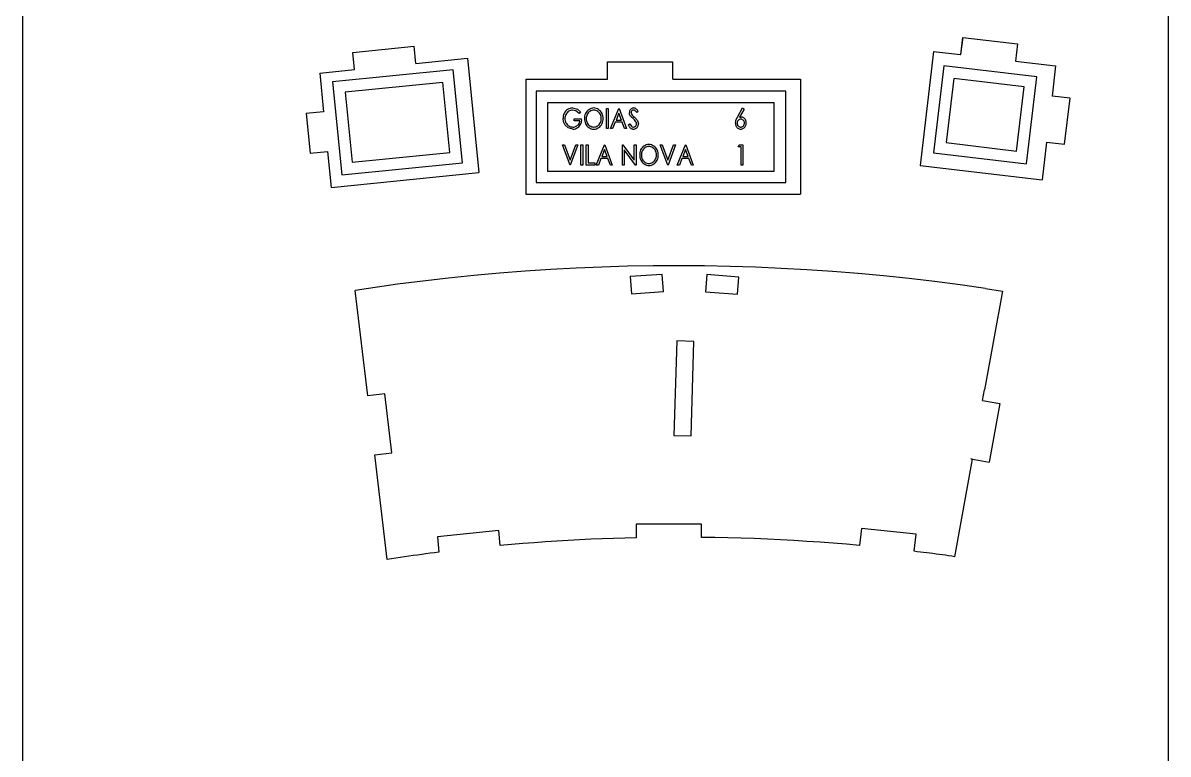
# Model space of a CAD drawing. Extents: x -27280 to 27280, y -16671 to 16671.
# Drawn here: x -12307 to -9916, y -12328 to -10802 of the extents above; entities that cross this region are included whole.
import ezdxf

# ---------------------------------------------------------------- set-up
doc = ezdxf.new("R2010")
doc.units = 0
doc.header["$MEASUREMENT"] = 0
doc.layers.get('0').update_dxf_attribs({"linetype": 'CONTINUOUS'})

msp = doc.modelspace()

# ---------------------------------------------------------------- linework, layer by layer
for p, q in [((-12306.9, -15291.6), (-12306.9, -9297.1)), ((-9916.2, -9297.1), (-9916.2, -15291.6)), ((-11618.4, -10863.2), (-11490.4, -10850.4)), ((-11486.9, -10886.3), (-11490.4, -10850.4)), ((-10345, -10832), (-10349.3, -10867.8)), ((-10348.8, -10867.8), (-10344.6, -10832.1)), ((-10345, -10832), (-10344.6, -10832.1)), ((-10344.6, -10832.1), (-10230.8, -10845.6)), ((-10230.8, -10845.6), (-10235, -10881.3)), ((-11614.8, -10899.1), (-11618.4, -10863.2)), ((-11486.9, -10886.3), (-11378.9, -10875.4)), ((-11378.9, -10875.4), (-11355, -11114.3)), ((-10405.6, -10861.1), (-10433.9, -11099.4)), ((-10405.6, -10861.1), (-10349.3, -10867.8)), ((-10349.3, -10867.8), (-10348.8, -10867.8)), ((-11687.2, -10906.3), (-11614.8, -10899.1)), ((-11408.7, -10899.8), (-11660.6, -10925)), ((-11389.3, -11093.8), (-11408.7, -10899.8)), ((-11086.8, -10919), (-11086.8, -10883)), ((-11086.8, -10883), (-10950.2, -10883)), ((-10950.2, -10919), (-10950.2, -10883)), ((-10384.6, -10891.2), (-10406.2, -11072.7)), ((-10190.1, -10914.3), (-10384.6, -10891.2)), ((-10235, -10881.3), (-10151, -10891.3)), ((-10151, -10891.3), (-10158.5, -10954.5)), ((-11687.2, -10906.3), (-11679.1, -10987.3)), ((-11660.6, -10925), (-11641.1, -11119)), ((-11256.9, -10919), (-11256.9, -11159)), ((-11256.9, -10919), (-11086.8, -10919)), ((-10950.2, -10919), (-10683.9, -10919)), ((-10683.9, -10919), (-10683.9, -11159)), ((-10363.6, -10917.9), (-10379.5, -11051.7)), ((-10216.7, -10935.3), (-10363.6, -10917.9)), ((-10211.6, -11095.9), (-10190.1, -10914.3)), ((-11430.2, -10926.1), (-11634.3, -10946.5)), ((-11634.3, -10946.5), (-11619.7, -11092.7)), ((-11415.5, -11072.3), (-11430.2, -10926.1)), ((-10714.4, -10944.4), (-11235.7, -10944.4)), ((-11235.7, -10944.4), (-11235.7, -11135)), ((-10714.4, -11135), (-10714.4, -10944.4)), ((-10232.6, -11069.2), (-10216.7, -10935.3)), ((-11211.7, -10968.4), (-11211.7, -11111)), ((-10738.4, -10968.4), (-11211.7, -10968.4)), ((-10738.4, -11111), (-10738.4, -10968.4)), ((-10120.7, -10959), (-10158.5, -10954.5)), ((-10132.1, -11054.9), (-10120.7, -10959)), ((-11679.1, -10987.3), (-11715.6, -10991)), ((-11715.6, -10991), (-11707.4, -11073.4)), ((-11178.9, -10995.9), (-11179.2, -10998.6)), ((-11178.1, -10993.2), (-11178.9, -10995.9)), ((-11177.1, -10990.7), (-11178.1, -10993.2)), ((-11175.7, -10988.3), (-11177.1, -10990.7)), ((-11173.9, -10986.1), (-11175.7, -10988.3)), ((-11175, -10996.8), (-11175.4, -10999)), ((-11174.4, -10994.7), (-11175, -10996.8)), ((-11173.5, -10992.7), (-11174.4, -10994.7)), ((-11172, -10984.2), (-11173.9, -10986.1)), ((-11172.3, -10990.8), (-11173.5, -10992.7)), ((-11170.9, -10989.1), (-11172.3, -10990.8)), ((-11169.7, -10982.6), (-11172, -10984.2)), ((-11169.3, -10987.6), (-11170.9, -10989.1)), ((-11167.3, -10981.2), (-11169.7, -10982.6)), ((-11167.5, -10986.3), (-11169.3, -10987.6)), ((-11165.6, -10985.2), (-11167.5, -10986.3)), ((-11164.7, -10980.2), (-11167.3, -10981.2)), ((-11163.5, -10984.4), (-11165.6, -10985.2)), ((-11162, -10979.6), (-11164.7, -10980.2)), ((-11161.4, -10983.9), (-11163.5, -10984.4)), ((-11159.3, -10979.3), (-11162, -10979.6)), ((-11159.2, -10983.6), (-11161.4, -10983.9)), ((-11159.3, -10979.3), (-11149, -10982.1)), ((-11152.4, -10985.3), (-11159.2, -10983.6)), ((-11145.4, -10990.6), (-11152.4, -10985.3)), ((-11149, -10982.1), (-11142.6, -10987.6)), ((-11142.6, -10987.6), (-11145.4, -10990.6)), ((-11134.2, -10996.2), (-11134.6, -10998.9)), ((-11133.6, -10993.5), (-11134.2, -10996.2)), ((-11132.6, -10991), (-11133.6, -10993.5)), ((-11131.2, -10988.6), (-11132.6, -10991)), ((-11129.6, -10986.5), (-11131.2, -10988.6)), ((-11130.5, -10997.2), (-11130.8, -10999.4)), ((-11129.9, -10995.1), (-11130.5, -10997.2)), ((-11129.1, -10993.1), (-11129.9, -10995.1)), ((-11127.7, -10984.5), (-11129.6, -10986.5)), ((-11128, -10991.2), (-11129.1, -10993.1)), ((-11126.7, -10989.4), (-11128, -10991.2)), ((-11125.5, -10982.9), (-11127.7, -10984.5)), ((-11125.1, -10987.9), (-11126.7, -10989.4)), ((-11123.2, -10981.5), (-11125.5, -10982.9)), ((-11123.4, -10986.5), (-11125.1, -10987.9)), ((-11121.5, -10985.4), (-11123.4, -10986.5)), ((-11120.7, -10980.4), (-11123.2, -10981.5)), ((-11119.5, -10984.5), (-11121.5, -10985.4)), ((-11118.1, -10979.7), (-11120.7, -10980.4)), ((-11117.4, -10984), (-11119.5, -10984.5)), ((-11115.4, -10979.3), (-11118.1, -10979.7)), ((-11115.2, -10983.6), (-11117.4, -10984)), ((-11112.7, -10979.6), (-11115.4, -10979.3)), ((-11113, -10983.9), (-11115.2, -10983.6)), ((-11110.9, -10984.5), (-11113, -10983.9)), ((-11110, -10980.3), (-11112.7, -10979.6)), ((-11108.9, -10985.3), (-11110.9, -10984.5)), ((-11107.5, -10981.3), (-11110, -10980.3)), ((-11107, -10986.4), (-11108.9, -10985.3)), ((-11105.1, -10982.7), (-11107.5, -10981.3)), ((-11105.2, -10987.7), (-11107, -10986.4)), ((-11103.7, -10989.2), (-11105.2, -10987.7)), ((-11102.9, -10984.3), (-11105.1, -10982.7)), ((-11102.3, -10991), (-11103.7, -10989.2)), ((-11100.9, -10986.2), (-11102.9, -10984.3)), ((-11101.2, -10992.9), (-11102.3, -10991)), ((-11100.4, -10994.9), (-11101.2, -10992.9)), ((-11099.3, -10988.4), (-11100.9, -10986.2)), ((-11099.8, -10997), (-11100.4, -10994.9)), ((-11099.5, -10999.2), (-11099.8, -10997)), ((-11097.9, -10990.8), (-11099.3, -10988.4)), ((-11096.8, -10993.3), (-11097.9, -10990.8)), ((-11096.1, -10995.9), (-11096.8, -10993.3)), ((-11095.8, -10998.7), (-11096.1, -10995.9)), ((-11088.8, -11022.4), (-11088.8, -10980.4)), ((-11088.8, -10980.4), (-11085, -10980.4)), ((-11085, -10980.4), (-11085, -11022.4)), ((-11080.1, -11022.4), (-11062.9, -10980.4)), ((-11062.8, -10990.3), (-11068.7, -11004.6)), ((-11062.9, -10980.4), (-11062.4, -10980.4)), ((-11057.5, -11004.6), (-11062.8, -10990.3)), ((-11062.4, -10980.4), (-11046.8, -11022.4)), ((-11040.7, -10986.7), (-11040.8, -10987.9)), ((-11040.8, -10987.9), (-11040.8, -10989.1)), ((-11040.5, -10992.1), (-11040.8, -10989.1)), ((-11040.4, -10985.5), (-11040.7, -10986.7)), ((-11038.9, -10995.5), (-11040.5, -10992.1)), ((-11039.9, -10984.4), (-11040.4, -10985.5)), ((-11039.3, -10983.3), (-11039.9, -10984.4)), ((-11038.5, -10982.4), (-11039.3, -10983.3)), ((-11036.6, -10998.2), (-11038.9, -10995.5)), ((-11037.6, -10981.5), (-11038.5, -10982.4)), ((-11036.7, -10980.8), (-11037.6, -10981.5)), ((-11037, -10987.6), (-11037.1, -10988.3)), ((-11037.1, -10988.3), (-11037.1, -10989)), ((-11037.1, -10989), (-11036.3, -10992.2)), ((-11036.8, -10987), (-11037, -10987.6)), ((-11036.5, -10986.3), (-11036.8, -10987)), ((-11035.6, -10980.2), (-11036.7, -10980.8)), ((-11036.2, -10985.8), (-11036.5, -10986.3)), ((-11036.3, -10992.2), (-11034.8, -10994.4)), ((-11035.7, -10985.2), (-11036.2, -10985.8)), ((-11035.2, -10984.8), (-11035.7, -10985.2)), ((-11034.4, -10979.7), (-11035.6, -10980.2)), ((-11034.7, -10984.4), (-11035.2, -10984.8)), ((-11034.8, -10994.4), (-11032.2, -10996.8)), ((-11034.1, -10984.1), (-11034.7, -10984.4)), ((-11033.3, -10979.5), (-11034.4, -10979.7)), ((-11033.5, -10983.8), (-11034.1, -10984.1)), ((-11032.8, -10983.7), (-11033.5, -10983.8)), ((-11032, -10979.3), (-11033.3, -10979.5)), ((-11032.1, -10983.6), (-11032.8, -10983.7)), ((-11032.2, -10996.8), (-11030.1, -10998.6)), ((-11030.2, -10984), (-11032.1, -10983.6)), ((-11031, -10979.5), (-11032, -10979.3)), ((-11030, -10979.7), (-11031, -10979.5)), ((-11028.5, -10985.1), (-11030.2, -10984)), ((-11029, -10980), (-11030, -10979.7)), ((-11028.1, -10980.5), (-11029, -10980)), ((-11025.5, -10989), (-11028.5, -10985.1)), ((-11027.1, -10981), (-11028.1, -10980.5)), ((-11026.3, -10981.5), (-11027.1, -10981)), ((-11025.5, -10982.2), (-11026.3, -10981.5)), ((-11024.7, -10982.9), (-11025.5, -10982.2)), ((-11022.5, -10986.4), (-11025.5, -10989)), ((-11024.1, -10983.7), (-11024.7, -10982.9)), ((-11023.5, -10984.6), (-11024.1, -10983.7)), ((-11023, -10985.5), (-11023.5, -10984.6)), ((-11022.5, -10986.4), (-11023, -10985.5)), ((-10815.4, -10998.5), (-10804.5, -10979.3)), ((-10801.3, -10981.8), (-10811, -10998.7)), ((-10804.5, -10979.3), (-10801.3, -10981.8)), ((-11179.2, -10998.6), (-11179.2, -11001.4)), ((-11178.4, -11008), (-11179.2, -11001.4)), ((-11174.7, -11015.5), (-11178.4, -11008)), ((-11175.4, -10999), (-11175.5, -11001.2)), ((-11175.5, -11001.2), (-11175.4, -11003.5)), ((-11175.4, -11003.5), (-11175, -11005.8)), ((-11175, -11005.8), (-11174.3, -11008)), ((-11168.7, -11021), (-11174.7, -11015.5)), ((-11174.3, -11008), (-11173.4, -11010)), ((-11173.4, -11010), (-11172.2, -11012)), ((-11172.2, -11012), (-11170.7, -11013.8)), ((-11170.7, -11013.8), (-11169, -11015.3)), ((-11169, -11015.3), (-11167.2, -11016.6)), ((-11158.7, -11023.5), (-11168.7, -11021)), ((-11167.2, -11016.6), (-11165.1, -11017.7)), ((-11165.1, -11017.7), (-11163, -11018.5)), ((-11163, -11018.5), (-11160.8, -11019)), ((-11160.8, -11019), (-11158.5, -11019.2)), ((-11158.5, -11019.2), (-11156.7, -11019.1)), ((-11156.7, -11019.1), (-11155, -11018.8)), ((-11156.1, -11006.3), (-11156.1, -11001.9)), ((-11156.1, -11001.9), (-11140.5, -11001.9)), ((-11144.2, -11006.3), (-11156.1, -11006.3)), ((-11155, -11018.8), (-11153.3, -11018.3)), ((-11153.3, -11018.3), (-11151.7, -11017.5)), ((-11151.7, -11017.5), (-11150.2, -11016.6)), ((-11151, -11021.6), (-11148.7, -11020.3)), ((-11150.2, -11016.6), (-11148.8, -11015.5)), ((-11148.8, -11015.5), (-11147.6, -11014.3)), ((-11148.7, -11020.3), (-11146.6, -11018.7)), ((-11147.6, -11014.3), (-11146.5, -11012.8)), ((-11146.6, -11018.7), (-11144.8, -11016.8)), ((-11146.5, -11012.8), (-11145.6, -11011.3)), ((-11145.6, -11011.3), (-11145, -11009.7)), ((-11145, -11009.7), (-11144.5, -11008)), ((-11144.8, -11016.8), (-11143.2, -11014.7)), ((-11144.5, -11008), (-11144.2, -11006.3)), ((-11143.2, -11014.7), (-11141.9, -11012.3)), ((-11141.9, -11012.3), (-11141, -11009.8)), ((-11141, -11009.8), (-11140.5, -11007.2)), ((-11140.3, -11004.6), (-11140.5, -11001.9)), ((-11140.5, -11007.2), (-11140.3, -11004.6)), ((-11134.6, -10998.9), (-11134.5, -11001.6)), ((-11134.5, -11001.6), (-11134.5, -11004.3)), ((-11134.5, -11004.3), (-11134.1, -11007)), ((-11134.1, -11007), (-11133.4, -11009.6)), ((-11133.4, -11009.6), (-11132.4, -11012.1)), ((-11132.4, -11012.1), (-11131, -11014.4)), ((-11131, -11014.4), (-11129.4, -11016.6)), ((-11130.8, -10999.4), (-11130.8, -11001.6)), ((-11130.8, -11001.6), (-11130.8, -11003.8)), ((-11130.8, -11003.8), (-11130.5, -11005.9)), ((-11130.5, -11005.9), (-11129.9, -11008)), ((-11129.9, -11008), (-11129.1, -11010)), ((-11129.4, -11016.6), (-11127.4, -11018.5)), ((-11129.1, -11010), (-11128, -11011.9)), ((-11128, -11011.9), (-11126.7, -11013.6)), ((-11127.4, -11018.5), (-11125.3, -11020.1)), ((-11126.7, -11013.6), (-11125.1, -11015.2)), ((-11125.3, -11020.1), (-11122.9, -11021.5)), ((-11125.1, -11015.2), (-11123.4, -11016.5)), ((-11123.4, -11016.5), (-11121.5, -11017.6)), ((-11121.5, -11017.6), (-11119.5, -11018.4)), ((-11119.5, -11018.4), (-11117.4, -11018.9)), ((-11117.4, -11018.9), (-11115.2, -11019.2)), ((-11115.2, -11019.2), (-11113, -11018.9)), ((-11113, -11018.9), (-11110.9, -11018.4)), ((-11110.9, -11018.4), (-11108.9, -11017.5)), ((-11108.9, -11017.5), (-11107, -11016.4)), ((-11107.2, -11021.4), (-11104.9, -11020.1)), ((-11107, -11016.4), (-11105.2, -11015.1)), ((-11105.2, -11015.1), (-11103.7, -11013.6)), ((-11104.9, -11020.1), (-11102.7, -11018.4)), ((-11103.7, -11013.6), (-11102.3, -11011.8)), ((-11102.7, -11018.4), (-11100.8, -11016.5)), ((-11102.3, -11011.8), (-11101.2, -11009.9)), ((-11101.2, -11009.9), (-11100.4, -11007.9)), ((-11100.8, -11016.5), (-11099.1, -11014.3)), ((-11100.4, -11007.9), (-11099.8, -11005.8)), ((-11099.8, -11005.8), (-11099.5, -11003.6)), ((-11099.5, -11001.4), (-11099.5, -10999.2)), ((-11099.5, -11003.6), (-11099.5, -11001.4)), ((-11099.1, -11014.3), (-11097.8, -11012)), ((-11097.8, -11012), (-11096.7, -11009.5)), ((-11096.7, -11009.5), (-11096.1, -11006.8)), ((-11096.1, -11006.8), (-11095.7, -11004.1)), ((-11095.8, -11001.4), (-11095.8, -10998.7)), ((-11095.7, -11004.1), (-11095.8, -11001.4)), ((-11070.5, -11008.9), (-11076, -11022.4)), ((-11055.8, -11008.9), (-11070.5, -11008.9)), ((-11068.7, -11004.6), (-11057.5, -11004.6)), ((-11050.8, -11022.4), (-11055.8, -11008.9)), ((-11043, -11014.3), (-11039.9, -11012.2)), ((-11043, -11014.3), (-11042.6, -11015.5)), ((-11042.6, -11015.5), (-11042.1, -11016.7)), ((-11042.1, -11016.7), (-11041.5, -11017.8)), ((-11041.5, -11017.8), (-11040.8, -11018.8)), ((-11040.8, -11018.8), (-11040, -11019.8)), ((-11040, -11019.8), (-11039, -11020.6)), ((-11039.9, -11012.2), (-11036.6, -11017.2)), ((-11039, -11020.6), (-11038, -11021.4)), ((-11033.2, -11001.2), (-11036.6, -10998.2)), ((-11036.6, -11017.2), (-11034.7, -11018.6)), ((-11034.7, -11018.6), (-11032.4, -11019.2)), ((-11030.3, -11004), (-11033.2, -11001.2)), ((-11032.4, -11019.2), (-11031.5, -11019.1)), ((-11031.5, -11019.1), (-11030.6, -11018.9)), ((-11030.6, -11018.9), (-11029.8, -11018.6)), ((-11027, -11007.9), (-11030.3, -11004)), ((-11030.1, -10998.6), (-11024, -11005.3)), ((-11029.8, -11018.6), (-11029, -11018.1)), ((-11029, -11018.1), (-11028.3, -11017.6)), ((-11028.3, -11017.6), (-11027.6, -11017)), ((-11027.6, -11017), (-11027, -11016.3)), ((-11026.2, -11009.7), (-11027, -11007.9)), ((-11027, -11016.3), (-11026.6, -11015.5)), ((-11026.8, -11021.8), (-11025.7, -11020.9)), ((-11026.6, -11015.5), (-11026.2, -11014.7)), ((-11025.8, -11012.1), (-11026.2, -11009.7)), ((-11026.2, -11014.7), (-11025.9, -11013.9)), ((-11025.9, -11013.9), (-11025.8, -11013)), ((-11025.8, -11013), (-11025.8, -11012.1)), ((-11025.7, -11020.9), (-11024.7, -11019.9)), ((-11024.7, -11019.9), (-11023.8, -11018.8)), ((-11024, -11005.3), (-11022, -11012.1)), ((-11023.8, -11018.8), (-11023.1, -11017.6)), ((-11023.1, -11017.6), (-11022.6, -11016.3)), ((-11022.6, -11016.3), (-11022.2, -11014.9)), ((-11022.2, -11014.9), (-11022, -11013.5)), ((-11022, -11013.5), (-11022, -11012.1)), ((-10819.5, -11010.7), (-10818, -11003.6)), ((-10819.5, -11010.7), (-10819.5, -11012.3)), ((-10819.5, -11012.3), (-10819.3, -11013.8)), ((-10819.3, -11013.8), (-10818.9, -11015.3)), ((-10818.9, -11015.3), (-10818.3, -11016.8)), ((-10818.3, -11016.8), (-10817.6, -11018.1)), ((-10818, -11003.6), (-10815.4, -10998.5)), ((-10817.6, -11018.1), (-10816.6, -11019.4)), ((-10816.6, -11019.4), (-10815.5, -11020.5)), ((-10815.7, -11009.8), (-10815.8, -11010.8)), ((-10815.8, -11010.8), (-10815.7, -11011.9)), ((-10815.6, -11008.8), (-10815.7, -11009.8)), ((-10815.7, -11011.9), (-10815.6, -11012.9)), ((-10815.3, -11007.8), (-10815.6, -11008.8)), ((-10815.6, -11012.9), (-10815.3, -11013.9)), ((-10815.5, -11020.5), (-10814.3, -11021.5)), ((-10814.9, -11006.8), (-10815.3, -11007.8)), ((-10815.3, -11013.9), (-10814.9, -11014.9)), ((-10814.4, -11005.9), (-10814.9, -11006.8)), ((-10814.9, -11014.9), (-10814.4, -11015.8)), ((-10813.7, -11005.1), (-10814.4, -11005.9)), ((-10814.4, -11015.8), (-10813.7, -11016.6)), ((-10813, -11004.4), (-10813.7, -11005.1)), ((-10813.7, -11016.6), (-10813, -11017.3)), ((-10812.1, -11003.8), (-10813, -11004.4)), ((-10813, -11017.3), (-10812.1, -11017.9)), ((-10811.2, -11003.3), (-10812.1, -11003.8)), ((-10812.1, -11017.9), (-10811.2, -11018.4)), ((-10810.3, -11002.9), (-10811.2, -11003.3)), ((-10811.2, -11018.4), (-10810.3, -11018.8)), ((-10811, -10998.7), (-10809, -10998.3)), ((-10809.3, -11002.6), (-10810.3, -11002.9)), ((-10810.3, -11018.8), (-10809.3, -11019.1)), ((-10808.2, -11002.5), (-10809.3, -11002.6)), ((-10809.3, -11019.1), (-10808.2, -11019.2)), ((-10809, -10998.3), (-10807.3, -10998.2)), ((-10807.2, -11002.6), (-10808.2, -11002.5)), ((-10808.2, -11019.2), (-10807.2, -11019.1)), ((-10805.8, -10998.4), (-10807.3, -10998.2)), ((-10806.2, -11002.8), (-10807.2, -11002.6)), ((-10807.2, -11019.1), (-10806.2, -11018.8)), ((-10805.2, -11003.2), (-10806.2, -11002.8)), ((-10806.2, -11018.8), (-10805.2, -11018.4)), ((-10804.4, -10998.8), (-10805.8, -10998.4)), ((-10804.3, -11003.7), (-10805.2, -11003.2)), ((-10805.2, -11018.4), (-10804.3, -11017.9)), ((-10803, -10999.5), (-10804.4, -10998.8)), ((-10803.5, -11004.4), (-10804.3, -11003.7)), ((-10804.3, -11017.9), (-10803.5, -11017.3)), ((-10802.7, -11005.1), (-10803.5, -11004.4)), ((-10803.5, -11017.3), (-10802.7, -11016.6)), ((-10801.7, -11000.2), (-10803, -10999.5)), ((-10802.1, -11005.9), (-10802.7, -11005.1)), ((-10802.7, -11016.6), (-10802.1, -11015.8)), ((-10802.4, -11021.6), (-10801.1, -11020.6)), ((-10801.5, -11006.8), (-10802.1, -11005.9)), ((-10802.1, -11015.8), (-10801.6, -11014.9)), ((-10800.6, -11001.2), (-10801.7, -11000.2)), ((-10801.6, -11014.9), (-10801.1, -11013.9)), ((-10801.1, -11007.8), (-10801.5, -11006.8)), ((-10800.8, -11008.8), (-10801.1, -11007.8)), ((-10801.1, -11013.9), (-10800.9, -11012.9)), ((-10801.1, -11020.6), (-10799.9, -11019.5)), ((-10800.9, -11012.9), (-10800.7, -11011.9)), ((-10800.7, -11009.8), (-10800.8, -11008.8)), ((-10800.7, -11010.8), (-10800.7, -11009.8)), ((-10800.7, -11011.9), (-10800.7, -11010.8)), ((-10799.5, -11002.3), (-10800.6, -11001.2)), ((-10799.9, -11019.5), (-10798.9, -11018.2)), ((-10798.7, -11003.5), (-10799.5, -11002.3)), ((-10798.9, -11018.2), (-10798.1, -11016.8)), ((-10797.9, -11004.8), (-10798.7, -11003.5)), ((-10798.1, -11016.8), (-10797.5, -11015.4)), ((-10797.4, -11006.2), (-10797.9, -11004.8)), ((-10797.5, -11015.4), (-10797.1, -11013.8)), ((-10797.1, -11007.6), (-10797.4, -11006.2)), ((-10796.9, -11009.1), (-10797.1, -11007.6)), ((-10797.1, -11013.8), (-10796.9, -11012.2)), ((-10796.9, -11010.6), (-10796.9, -11009.1)), ((-10796.9, -11012.2), (-10796.9, -11010.6)), ((-11158.7, -11023.5), (-11156.1, -11023.2)), ((-11156.1, -11023.2), (-11153.5, -11022.6)), ((-11153.5, -11022.6), (-11151, -11021.6)), ((-11122.9, -11021.5), (-11120.4, -11022.5)), ((-11120.4, -11022.5), (-11117.8, -11023.2)), ((-11117.8, -11023.2), (-11115.1, -11023.5)), ((-11115.1, -11023.5), (-11112.4, -11023.2)), ((-11112.4, -11023.2), (-11109.7, -11022.5)), ((-11109.7, -11022.5), (-11107.2, -11021.4)), ((-11085, -11022.4), (-11088.8, -11022.4)), ((-11076, -11022.4), (-11080.1, -11022.4)), ((-11046.8, -11022.4), (-11050.8, -11022.4)), ((-11038, -11021.4), (-11037, -11022)), ((-11037, -11022), (-11035.8, -11022.6)), ((-11035.8, -11022.6), (-11034.6, -11023)), ((-11034.6, -11023), (-11033.4, -11023.3)), ((-11033.4, -11023.3), (-11032.2, -11023.5)), ((-11032.2, -11023.5), (-11030.8, -11023.3)), ((-11030.8, -11023.3), (-11029.4, -11023)), ((-11029.4, -11023), (-11028.1, -11022.4)), ((-11028.1, -11022.4), (-11026.8, -11021.8)), ((-10814.3, -11021.5), (-10812.9, -11022.3)), ((-10812.9, -11022.3), (-10811.5, -11022.9)), ((-10811.5, -11022.9), (-10810, -11023.3)), ((-10810, -11023.3), (-10808.4, -11023.5)), ((-10808.4, -11023.5), (-10806.8, -11023.3)), ((-10806.8, -11023.3), (-10805.2, -11022.9)), ((-10805.2, -11022.9), (-10803.8, -11022.3)), ((-10803.8, -11022.3), (-10802.4, -11021.6)), ((-11164.7, -11098.4), (-11180.3, -11056.4)), ((-11180.3, -11056.4), (-11176.2, -11056.4)), ((-11176.2, -11056.4), (-11164.4, -11088.1)), ((-11164.4, -11088.1), (-11152.6, -11056.4)), ((-11148.5, -11056.4), (-11164.1, -11098.4)), ((-11152.6, -11056.4), (-11148.5, -11056.4)), ((-11142.1, -11098.4), (-11142.1, -11056.4)), ((-11142.1, -11056.4), (-11138.3, -11056.4)), ((-11138.3, -11056.4), (-11138.3, -11098.4)), ((-11130.8, -11098.4), (-11130.8, -11056.4)), ((-11130.8, -11056.4), (-11127, -11056.4)), ((-11127, -11056.4), (-11127, -11094.1)), ((-11109.8, -11098.4), (-11092.5, -11056.4)), ((-11092.4, -11066.3), (-11098.3, -11080.6)), ((-11092.5, -11056.4), (-11092, -11056.4)), ((-11087.1, -11080.6), (-11092.4, -11066.3)), ((-11092, -11056.4), (-11076.4, -11098.4)), ((-11055.4, -11098.4), (-11055.4, -11056.4)), ((-11055.4, -11056.4), (-11054.6, -11056.4)), ((-11054.6, -11056.4), (-11030.6, -11087.9)), ((-11027.7, -11098.4), (-11051.6, -11067)), ((-11051.6, -11067), (-11051.6, -11098.4)), ((-11030.6, -11087.9), (-11030.6, -11056.4)), ((-11030.6, -11056.4), (-11026.8, -11056.4)), ((-11026.8, -11056.4), (-11026.8, -11098.4)), ((-11017.3, -11067), (-11018.3, -11069.5)), ((-11016, -11064.6), (-11017.3, -11067)), ((-11014.4, -11062.5), (-11016, -11064.6)), ((-11013.8, -11069.1), (-11014.7, -11071.1)), ((-11012.5, -11060.5), (-11014.4, -11062.5)), ((-11012.8, -11067.2), (-11013.8, -11069.1)), ((-11011.4, -11065.4), (-11012.8, -11067.2)), ((-11010.3, -11058.9), (-11012.5, -11060.5)), ((-11009.9, -11063.9), (-11011.4, -11065.4)), ((-11008, -11057.5), (-11010.3, -11058.9)), ((-11008.2, -11062.5), (-11009.9, -11063.9)), ((-11006.3, -11061.4), (-11008.2, -11062.5)), ((-11005.5, -11056.4), (-11008, -11057.5)), ((-11004.3, -11060.5), (-11006.3, -11061.4)), ((-11002.8, -11055.7), (-11005.5, -11056.4)), ((-11002.2, -11060), (-11004.3, -11060.5)), ((-11000.1, -11055.3), (-11002.8, -11055.7)), ((-11000, -11059.6), (-11002.2, -11060)), ((-10997.4, -11055.6), (-11000.1, -11055.3)), ((-10997.8, -11059.9), (-11000, -11059.6)), ((-10995.7, -11060.5), (-10997.8, -11059.9)), ((-10994.8, -11056.3), (-10997.4, -11055.6)), ((-10993.7, -11061.3), (-10995.7, -11060.5)), ((-10992.2, -11057.3), (-10994.8, -11056.3)), ((-10991.7, -11062.4), (-10993.7, -11061.3)), ((-10989.8, -11058.7), (-10992.2, -11057.3)), ((-10990, -11063.7), (-10991.7, -11062.4)), ((-10988.4, -11065.2), (-10990, -11063.7)), ((-10987.7, -11060.3), (-10989.8, -11058.7)), ((-10987.1, -11067), (-10988.4, -11065.2)), ((-10985.7, -11062.2), (-10987.7, -11060.3)), ((-10986, -11068.9), (-10987.1, -11067)), ((-10985.1, -11070.9), (-10986, -11068.9)), ((-10984, -11064.4), (-10985.7, -11062.2)), ((-10982.6, -11066.8), (-10984, -11064.4)), ((-10981.6, -11069.3), (-10982.6, -11066.8)), ((-10960.6, -11098.4), (-10976.2, -11056.4)), ((-10976.2, -11056.4), (-10972.1, -11056.4)), ((-10972.1, -11056.4), (-10960.3, -11088.1)), ((-10960.3, -11088.1), (-10948.5, -11056.4)), ((-10944.5, -11056.4), (-10960.1, -11098.4)), ((-10948.5, -11056.4), (-10944.5, -11056.4)), ((-10940.7, -11098.4), (-10923.5, -11056.4)), ((-10923.3, -11066.3), (-10929.2, -11080.6)), ((-10923.5, -11056.4), (-10922.9, -11056.4)), ((-10918, -11080.6), (-10923.3, -11066.3)), ((-10922.9, -11056.4), (-10907.3, -11098.4)), ((-10813.6, -11060.7), (-10811.4, -11056.4)), ((-10807.7, -11060.7), (-10813.6, -11060.7)), ((-10811.4, -11056.4), (-10803.9, -11056.4)), ((-10807.7, -11098.4), (-10807.7, -11060.7)), ((-10803.9, -11056.4), (-10803.9, -11098.4)), ((-10379.5, -11051.7), (-10232.6, -11069.2)), ((-10169.9, -11050.4), (-10179.3, -11129.6)), ((-10169.9, -11050.4), (-10132.1, -11054.9)), ((-11707.4, -11073.4), (-11670.9, -11069.8)), ((-11670.9, -11069.8), (-11663.3, -11145.1)), ((-11619.7, -11092.7), (-11415.5, -11072.3)), ((-11100.1, -11084.9), (-11105.6, -11098.4)), ((-11085.5, -11084.9), (-11100.1, -11084.9)), ((-11098.3, -11080.6), (-11087.1, -11080.6)), ((-11080.5, -11098.4), (-11085.5, -11084.9)), ((-11019, -11072.2), (-11019.3, -11074.9)), ((-11019.3, -11074.9), (-11019.3, -11077.6)), ((-11019.3, -11077.6), (-11019.3, -11080.3)), ((-11019.3, -11080.3), (-11018.9, -11083)), ((-11018.3, -11069.5), (-11019, -11072.2)), ((-11018.9, -11083), (-11018.2, -11085.6)), ((-11018.2, -11085.6), (-11017.2, -11088.1)), ((-11017.2, -11088.1), (-11015.8, -11090.4)), ((-11015.8, -11090.4), (-11014.1, -11092.6)), ((-11015.2, -11073.2), (-11015.5, -11075.4)), ((-11015.5, -11075.4), (-11015.5, -11077.6)), ((-11015.5, -11077.6), (-11015.5, -11079.8)), ((-11015.5, -11079.8), (-11015.3, -11081.9)), ((-11015.3, -11081.9), (-11014.7, -11084)), ((-11014.7, -11071.1), (-11015.2, -11073.2)), ((-11014.7, -11084), (-11013.9, -11086)), ((-11014.1, -11092.6), (-11012.2, -11094.5)), ((-11013.9, -11086), (-11012.8, -11087.9)), ((-11012.8, -11087.9), (-11011.5, -11089.6)), ((-11011.5, -11089.6), (-11009.9, -11091.2)), ((-11009.9, -11091.2), (-11008.2, -11092.5)), ((-11008.2, -11092.5), (-11006.3, -11093.6)), ((-10993.6, -11093.5), (-10991.7, -11092.4)), ((-10991.7, -11092.4), (-10990, -11091.1)), ((-10990, -11091.1), (-10988.4, -11089.6)), ((-10988.4, -11089.6), (-10987.1, -11087.8)), ((-10987.5, -11094.4), (-10985.5, -11092.5)), ((-10987.1, -11087.8), (-10986, -11085.9)), ((-10986, -11085.9), (-10985.1, -11083.9)), ((-10985.5, -11092.5), (-10983.9, -11090.3)), ((-10984.6, -11073), (-10985.1, -11070.9)), ((-10985.1, -11083.9), (-10984.6, -11081.8)), ((-10984.3, -11075.2), (-10984.6, -11073)), ((-10984.6, -11081.8), (-10984.3, -11079.6)), ((-10984.3, -11077.4), (-10984.3, -11075.2)), ((-10984.3, -11079.6), (-10984.3, -11077.4)), ((-10983.9, -11090.3), (-10982.5, -11088)), ((-10982.5, -11088), (-10981.5, -11085.5)), ((-10980.9, -11071.9), (-10981.6, -11069.3)), ((-10981.5, -11085.5), (-10980.8, -11082.8)), ((-10980.5, -11074.7), (-10980.9, -11071.9)), ((-10980.8, -11082.8), (-10980.5, -11080.1)), ((-10980.5, -11077.4), (-10980.5, -11074.7)), ((-10980.5, -11080.1), (-10980.5, -11077.4)), ((-10931, -11084.9), (-10936.5, -11098.4)), ((-10916.4, -11084.9), (-10931, -11084.9)), ((-10929.2, -11080.6), (-10918, -11080.6)), ((-10911.4, -11098.4), (-10916.4, -11084.9)), ((-10406.2, -11072.7), (-10211.6, -11095.9)), ((-11663.3, -11145.1), (-11355, -11114.3)), ((-11641.1, -11119), (-11389.3, -11093.8)), ((-11211.7, -11111), (-10738.4, -11111)), ((-11164.1, -11098.4), (-11164.7, -11098.4)), ((-11138.3, -11098.4), (-11142.1, -11098.4)), ((-11113, -11098.4), (-11130.8, -11098.4)), ((-11127, -11094.1), (-11113, -11094.1)), ((-11113, -11094.1), (-11113, -11098.4)), ((-11105.6, -11098.4), (-11109.8, -11098.4)), ((-11076.4, -11098.4), (-11080.5, -11098.4)), ((-11051.6, -11098.4), (-11055.4, -11098.4)), ((-11026.8, -11098.4), (-11027.7, -11098.4)), ((-11012.2, -11094.5), (-11010, -11096.1)), ((-11010, -11096.1), (-11007.7, -11097.5)), ((-11007.7, -11097.5), (-11005.2, -11098.5)), ((-11006.3, -11093.6), (-11004.3, -11094.4)), ((-11005.2, -11098.5), (-11002.5, -11099.2)), ((-11004.3, -11094.4), (-11002.2, -11094.9)), ((-11002.5, -11099.2), (-10999.9, -11099.5)), ((-11002.2, -11094.9), (-11000, -11095.2)), ((-11000, -11095.2), (-10997.8, -11094.9)), ((-10999.9, -11099.5), (-10997.2, -11099.2)), ((-10997.8, -11094.9), (-10995.7, -11094.4)), ((-10997.2, -11099.2), (-10994.5, -11098.5)), ((-10995.7, -11094.4), (-10993.6, -11093.5)), ((-10994.5, -11098.5), (-10992, -11097.4)), ((-10992, -11097.4), (-10989.6, -11096.1)), ((-10989.6, -11096.1), (-10987.5, -11094.4)), ((-10960.1, -11098.4), (-10960.6, -11098.4)), ((-10936.5, -11098.4), (-10940.7, -11098.4)), ((-10907.3, -11098.4), (-10911.4, -11098.4)), ((-10803.9, -11098.4), (-10807.7, -11098.4)), ((-10433.9, -11099.4), (-10179.3, -11129.6)), ((-11235.7, -11135), (-10714.4, -11135)), ((-11256.9, -11159), (-10683.9, -11159)), ((-11365.5, -11329), (-11418.7, -11334.5)), ((-11312.1, -11324.2), (-11365.5, -11329)), ((-11258.7, -11320), (-11312.1, -11324.2)), ((-11205.3, -11316.5), (-11258.7, -11320)), ((-11151.8, -11313.6), (-11205.3, -11316.5)), ((-11098.3, -11311.4), (-11151.8, -11313.6)), ((-11044.8, -11309.8), (-11098.3, -11311.4)), ((-10991.3, -11308.9), (-11044.8, -11309.8)), ((-10972.5, -11326.6), (-11039.2, -11331.4)), ((-11039.2, -11331.4), (-11036.6, -11367.3)), ((-10937.7, -11308.7), (-10991.3, -11308.9)), ((-10969.9, -11362.5), (-10972.5, -11326.6)), ((-10884.2, -11309), (-10937.7, -11308.7)), ((-10830.7, -11310.1), (-10884.2, -11309)), ((-10878.9, -11327), (-10881.8, -11362.9)), ((-10812.3, -11332.2), (-10878.9, -11327)), ((-10777.2, -11311.7), (-10830.7, -11310.1)), ((-10723.7, -11314.1), (-10777.2, -11311.7)), ((-10670.2, -11317.1), (-10723.7, -11314.1)), ((-10616.8, -11320.7), (-10670.2, -11317.1)), ((-10563.4, -11325), (-10616.8, -11320.7)), ((-10510.1, -11329.9), (-10563.4, -11325)), ((-10456.8, -11335.5), (-10510.1, -11329.9)), ((-11525.1, -11347.4), (-11613.3, -11360.1)), ((-11472, -11340.6), (-11525.1, -11347.4)), ((-11418.7, -11334.5), (-11472, -11340.6)), ((-10815.1, -11368.1), (-10812.3, -11332.2)), ((-10403.6, -11341.7), (-10456.8, -11335.5)), ((-10350.4, -11348.6), (-10403.6, -11341.7)), ((-10297.4, -11356.1), (-10350.4, -11348.6)), ((-11586.9, -11580.3), (-11613.3, -11360.1)), ((-11036.6, -11367.3), (-10969.9, -11362.5)), ((-10881.8, -11362.9), (-10815.1, -11368.1)), ((-10261.8, -11361.5), (-10299.1, -11567.5)), ((-10297.4, -11356.1), (-10261.8, -11361.5)), ((-10942, -11465.6), (-10948, -11662.7)), ((-10906, -11466.7), (-10942, -11465.6)), ((-10912, -11663.8), (-10906, -11466.7)), ((-10303.5, -11589.8), (-10299.1, -11567.5)), ((-11551.2, -11576), (-11586.9, -11580.3)), ((-11536.5, -11699.1), (-11551.2, -11576)), ((-10303.5, -11589.8), (-10267.7, -11596.3)), ((-10267.7, -11596.3), (-10289.9, -11718.8)), ((-10948, -11662.7), (-10912, -11663.8)), ((-11572.2, -11703.3), (-11536.5, -11699.1)), ((-11546.2, -11921.5), (-11572.2, -11703.3)), ((-10325.4, -11712.4), (-10362.2, -11916.1)), ((-10325.4, -11712.4), (-10327.7, -11712)), ((-10327.7, -11712), (-10289.9, -11718.8)), ((-10890.1, -11847.8), (-11026.7, -11847.8)), ((-11026.7, -11847.8), (-11026.7, -11876.4)), ((-10890.1, -11875.6), (-10890.1, -11847.8)), ((-10556.4, -11856.8), (-10560.2, -11892.6)), ((-10442.4, -11868.9), (-10556.4, -11856.8)), ((-11313.6, -11861.4), (-11441.6, -11874.2)), ((-11441.6, -11874.2), (-11438.4, -11906.6)), ((-11310.5, -11892.7), (-11313.6, -11861.4)), ((-11145.1, -11880.8), (-11168.7, -11882.1)), ((-11121.4, -11879.6), (-11145.1, -11880.8)), ((-11097.8, -11878.6), (-11121.4, -11879.6)), ((-11074.1, -11877.7), (-11097.8, -11878.6)), ((-11050.4, -11877), (-11074.1, -11877.7)), ((-11026.7, -11876.4), (-11050.4, -11877)), ((-10862.6, -11876), (-10890.1, -11875.6)), ((-10835, -11876.6), (-10862.6, -11876)), ((-10807.5, -11877.3), (-10835, -11876.6)), ((-10780, -11878.3), (-10807.5, -11877.3)), ((-10752.5, -11879.4), (-10780, -11878.3)), ((-10725, -11880.7), (-10752.5, -11879.4)), ((-10697.5, -11882.3), (-10725, -11880.7)), ((-10446.2, -11904.7), (-10442.4, -11868.9)), ((-11286.9, -11890.6), (-11310.5, -11892.7)), ((-11263.3, -11888.6), (-11286.9, -11890.6)), ((-11239.7, -11886.8), (-11263.3, -11888.6)), ((-11216, -11885.1), (-11239.7, -11886.8)), ((-11192.4, -11883.5), (-11216, -11885.1)), ((-11168.7, -11882.1), (-11192.4, -11883.5)), ((-10670, -11883.9), (-10697.5, -11882.3)), ((-10642.5, -11885.8), (-10670, -11883.9)), ((-10615.1, -11887.9), (-10642.5, -11885.8)), ((-10587.6, -11890.1), (-10615.1, -11887.9)), ((-10560.2, -11892.6), (-10587.6, -11890.1)), ((-10439.7, -11905.5), (-10446.2, -11904.7)), ((-10433.1, -11906.3), (-10439.7, -11905.5)), ((-11537.2, -11920.2), (-11546.2, -11921.5)), ((-11528.2, -11918.8), (-11537.2, -11920.2)), ((-11519.2, -11917.5), (-11528.2, -11918.8)), ((-11510.3, -11916.2), (-11519.2, -11917.5)), ((-11501.3, -11915), (-11510.3, -11916.2)), ((-11492.3, -11913.7), (-11501.3, -11915)), ((-11483.3, -11912.5), (-11492.3, -11913.7)), ((-11474.3, -11911.3), (-11483.3, -11912.5)), ((-11465.4, -11910.1), (-11474.3, -11911.3)), ((-11456.4, -11908.9), (-11465.4, -11910.1)), ((-11447.4, -11907.7), (-11456.4, -11908.9)), ((-11438.4, -11906.6), (-11447.4, -11907.7)), ((-10426.6, -11907.1), (-10433.1, -11906.3)), ((-10420.1, -11908), (-10426.6, -11907.1)), ((-10413.5, -11908.8), (-10420.1, -11908)), ((-10407, -11909.6), (-10413.5, -11908.8)), ((-10400.5, -11910.5), (-10407, -11909.6)), ((-10393.9, -11911.4), (-10400.5, -11910.5)), ((-10387.4, -11912.2), (-10393.9, -11911.4)), ((-10380.9, -11913.1), (-10387.4, -11912.2)), ((-10374.4, -11914), (-10380.9, -11913.1)), ((-10367.8, -11914.9), (-10374.4, -11914)), ((-10362.2, -11916.1), (-10367.8, -11914.9))]:
    msp.add_line(p, q)

doc.saveas('drawing.dxf')
